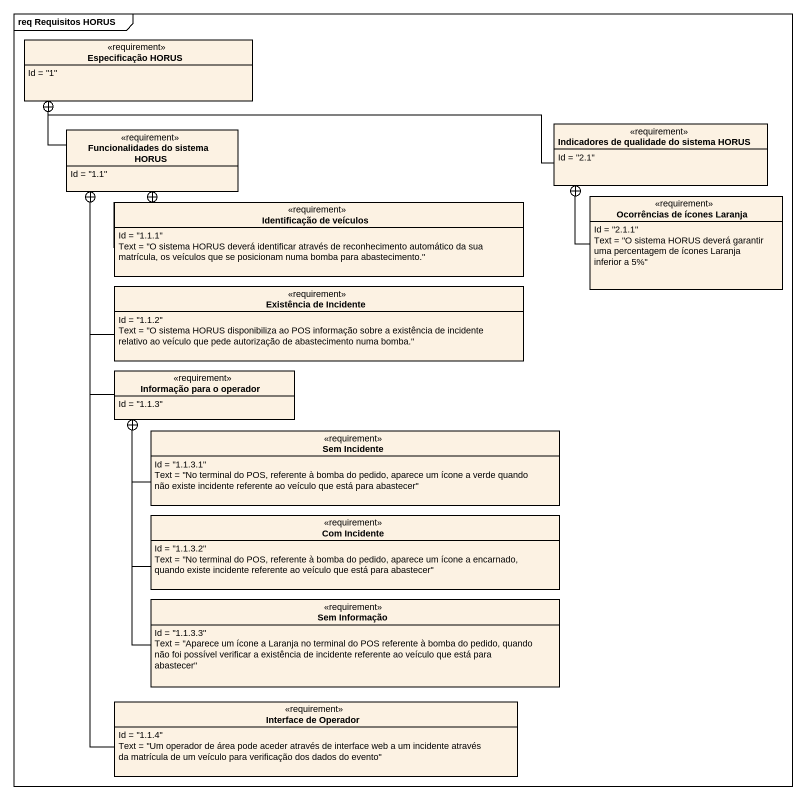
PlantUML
@startuml
mainframe req Requisitos HORUS
hide circle
hide empty members
class "Especificação HORUS" as Especificação_HORUS <<requirement>> {
  Id = "1"
}
class "Funcionalidades do sistema HORUS" as Funcionalidades_do_sistema <<requirement>> {
  Id = "1.1"
}
class "Indicadores de qualidade do sistema HORUS" as Indicadores_de_qualidade_do <<requirement>> {
  Id = "2.1"
}
class "Identificação de veículos" as Identificação_de_veículos <<requirement>> {
  Id = "1.1.1"
  Text = "O sistema HORUS deverá identificar através de reconhecimento automático da sua matrícula, os veículos que se posicionam numa bomba para abastecimento."
}
class "Ocorrências de ícones Laranja" as Ocorrências_de_ícones <<requirement>> {
  Id = "2.1.1"
  Text = "O sistema HORUS deverá garantir uma percentagem de ícones Laranja inferior a 5%"
}
class "Existência de Incidente" as Existência_de_Incidente <<requirement>> {
  Id = "1.1.2"
  Text = "O sistema HORUS disponibiliza ao POS informação sobre a existência de incidente relativo ao veículo que pede autorização de abastecimento numa bomba."
}
class "Informação para o operador" as Informação_para_o_operador <<requirement>> {
  Id = "1.1.3"
}
class "Sem Incidente" as Sem_Incidente <<requirement>> {
  Id = "1.1.3.1"
  Text = "No terminal do POS, referente à bomba do pedido, aparece um ícone a verde quando não existe incidente referente ao veículo que está para abastecer"
}
class "Com Incidente" as Com_Incidente <<requirement>> {
  Id = "1.1.3.2"
  Text = "No terminal do POS, referente à bomba do pedido, aparece um ícone a encarnado, quando existe incidente referente ao veículo que está para abastecer"
}
class "Sem Informação" as Sem_Informação <<requirement>> {
  Id = "1.1.3.3"
  Text = "Aparece um ícone a Laranja no terminal do POS referente à bomba do pedido, quando não foi possível verificar a existência de incidente referente ao veículo que está para abastecer"
}
class "Interface de Operador" as Interface_de_Operador <<requirement>> {
  Id = "1.1.4"
  Text = "Um operador de área pode aceder através de interface web a um incidente através da matrícula de um veículo para verificação dos dados do evento"
}
Funcionalidades_do_sistema -up-+ Especificação_HORUS
Indicadores_de_qualidade_do -left-+ Especificação_HORUS
Identificação_de_veículos -left-+ Funcionalidades_do_sistema
Ocorrências_de_ícones -up-+ Indicadores_de_qualidade_do
Existência_de_Incidente -up-+ Funcionalidades_do_sistema
Informação_para_o_operador -up-+ Funcionalidades_do_sistema
Sem_Incidente -left-+ Informação_para_o_operador
Com_Incidente -up-+ Informação_para_o_operador
Sem_Informação -up-+ Informação_para_o_operador
Interface_de_Operador -up-+ Funcionalidades_do_sistema
@enduml
